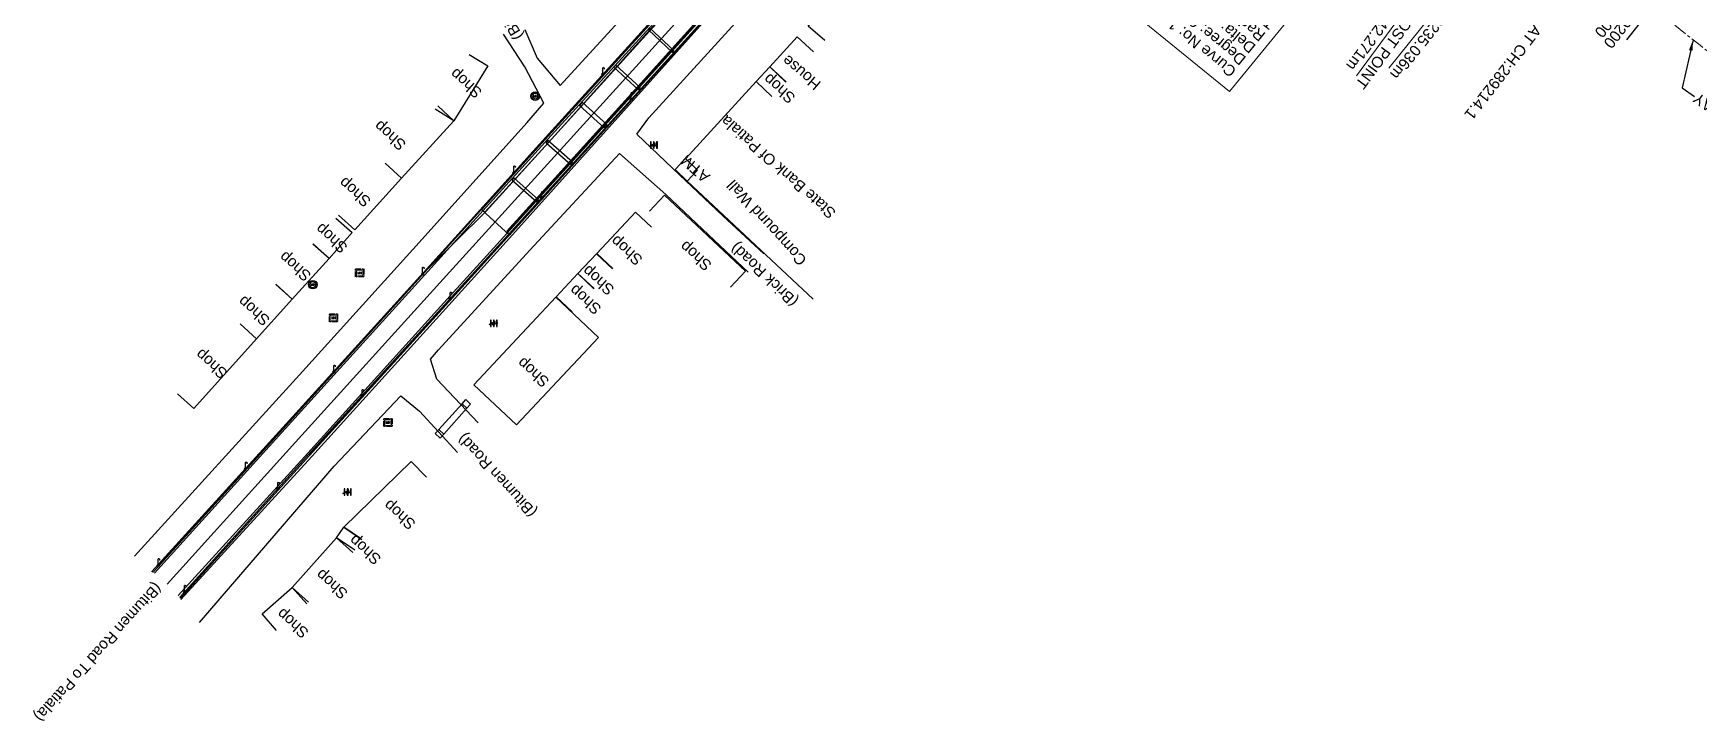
# Model space of a CAD drawing. Header units: metres. Extents: x 644418 to 1306172, y 3366650 to 6747308.
# Drawn here: x 653111.4 to 653490, y 3373179.4 to 3373335.7 of the extents above; entities that cross this region are included whole.
import ezdxf
from ezdxf.enums import TextEntityAlignment as Align

# ---------------------------------------------------------------- set-up
doc = ezdxf.new("R2010")
doc.units = ezdxf.units.M
doc.header["$MEASUREMENT"] = 0
doc.linetypes.add('CENTER', pattern=[2, 1.25, -0.25, 0.25, -0.25])
doc.linetypes.add('PHANTOM', pattern=[2.5, 1.25, -0.25, 0.25, -0.25, 0.25, -0.25])
for name, color, linetype in [('ARCH', 7, 'Continuous'), ('BRIDGE_PARAPET', 7, 'Continuous'), ('COMMERCIAL_BLD_PUC', 251, 'Continuous'), ('COMPOUND_WALL', 251, 'Continuous'), ('FOOTPATH', 251, 'Continuous'), ('GRILL', 251, 'Continuous'), ('IR PROPOSALS', 190, 'Continuous'), ('LAMP_POST', 7, 'Continuous'), ('Manhole', 251, 'Continuous'), ('PIER_OR_ABUTMENT', 7, 'Continuous'), ('RESIDENTIAL_BL_PUC', 251, 'Continuous'), ('SUB_ROAD_CENTRE', 34, 'Continuous'), ('SUB_ROAD_EDGE', 34, 'Continuous'), ('TOPO_TEXT', 251, 'Continuous'), ('TRANSFORMER', 251, 'Continuous')]:
    doc.layers.add(name, color=color, linetype=linetype)
for name, color, linetype, lineweight in [('Existing Chainage', 7, 'Continuous', 0), ('Existing Railway Boundary', 7, 'CENTER', 0), ('IR Proposed Chainage', 190, 'Continuous', 0), ('IR Proposed Curve_Details', 190, 'Continuous', 0), ('IR Proposed TPTC Chainages', 190, 'Continuous', 0), ("RAJPURA STN. SRJ's", 251, 'Continuous', 0)]:
    doc.layers.add(name, color=color, linetype=linetype, lineweight=lineweight)
doc.styles.add('ROMANS', font='romans.shx')
doc.styles.get("Standard").update_dxf_attribs({"font": 'arial.ttf'})
doc.styles.add('Style-Arial', font='arial.ttf')
doc.dimstyles.new('ISO-25', dxfattribs={"dimtxt": 2.5, "dimasz": 2.5, "dimexe": 1.25, "dimexo": 0.625, "dimtad": 1, "dimtxsty": 'Standard', "dimcen": 2.5, "dimadec": 0, "dimazin": 0, "dimtfac": 1, "dimtmove": 0, "dimatfit": 3, "dimfxl": 1, "dimarcsym": 0})

# ---------------------------------------------------------------- blocks, each defined once
blk = doc.blocks.new('LP')
for points in [[(0, 0), (0, 1.5)], [(0.25, 1.35), (0.44, 1.35)]]:
    blk.add_lwpolyline(points)
for centre, radius, start, end in [((0.07, 0.99), 0.519, 57.6425, 97.3165), ((0.34, 1.33), 0.094, 11.7012, 168.0476)]:
    blk.add_arc(centre, radius, start, end)
at = {"extrusion": (0, 0, -1)}
blk.add_ellipse((0, 0.01), major_axis=(0.308, 0), ratio=0.400495, dxfattribs=at)
blk.add_ellipse((0.35, 1.36), major_axis=(0.0017, 0.0438), ratio=0.461056, start_param=1.74022, end_param=4.575836)
blk = doc.blocks.new('MHS')
at = {"layer": 'Manhole', "linetype": 'PHANTOM'}
for points in [[(-0.92, 0.95), (0.96, 0.95), (0.96, -0.87), (-0.92, -0.87)], [(-0.72, 0.75), (0.76, 0.75), (0.76, -0.67), (-0.72, -0.67)]]:
    blk.add_lwpolyline(points, close=True, dxfattribs=at)
at = {"layer": 'Manhole', "linetype": 'PHANTOM', "style": 'ROMANS', "width": 0.9}
blk.add_text('MH', height=0.55, dxfattribs=at).set_placement((0.03, -0.22), align=Align.CENTER)
blk = doc.blocks.new('TRF')
blk.add_hatch(color=256).paths.add_polyline_path([(0.22, -0.04), (0.38, 0.42), (-0.98, -0.29), (0.02, 0.04), (-0.18, -0.39), (0.98, 0.09)])
for p, q in [((-0.69, 0.72), (-0.69, -0.72)), ((-0.52, 0.72), (-0.69, 0.72)), ((-0.52, -0.72), (-0.52, 0.72)), ((0, 0.72), (0, -0.72)), ((0.17, 0.72), (0, 0.72)), ((0.17, -0.72), (0.17, 0.72)), ((0.7, 0.72), (0.7, -0.72)), ((0.87, 0.72), (0.7, 0.72)), ((0.87, -0.72), (0.87, 0.72)), ((-0.69, -0.72), (-0.52, -0.72)), ((0, -0.72), (0.17, -0.72)), ((0.7, -0.72), (0.87, -0.72))]:
    blk.add_line(p, q)
blk.add_lwpolyline([(0.22, -0.04), (0.38, 0.42), (-0.98, -0.29), (0.02, 0.04), (-0.18, -0.39), (0.98, 0.09)], close=True)
blk = doc.blocks.new('MHC')
at = {"layer": 'Manhole'}
for radius in [0.977, 0.688]:
    blk.add_circle((0, 0), radius, dxfattribs=at)
at = {"layer": 'Manhole', "linetype": 'PHANTOM', "style": 'ROMANS', "width": 0.9}
blk.add_text('MH', height=0.55, dxfattribs=at).set_placement((0.02, -0.28), align=Align.CENTER)

msp = doc.modelspace()

# ---------------------------------------------------------------- linework, layer by layer
at = {"layer": 'ARCH', "linetype": 'Continuous'}
for points in [[(653203.568, 3373245.586, 271.232), (653208.854, 3373251.473, 269.277)], [(653209.931, 3373250.457, 269.269), (653204.738, 3373244.571, 270.279)]]:
    msp.add_polyline3d(points, dxfattribs=at)
for points in [[(653209.931, 3373250.457, 269.269), (653208.854, 3373251.473, 269.277), (653209.679, 3373252.426, 271.764), (653210.756, 3373251.41, 271.764)], [(653202.735, 3373244.693, 270.348), (653203.568, 3373245.586, 271.232), (653204.738, 3373244.571, 270.279), (653203.905, 3373243.678, 269.395)]]:
    msp.add_polyline3d(points, close=True, dxfattribs=at)
at = {"layer": 'BRIDGE_PARAPET', "linetype": 'Continuous'}
for points in [[(653144.76, 3373207.598, 270.85), (653173.966, 3373239.9, 271.755), (653206.44, 3373275.72, 273.232), (653294.92, 3373373.208, 276.923)], [(653259.515, 3373346.583, 275.712), (653228.752, 3373312.798, 274.388), (653200.336, 3373281.324, 273.195), (653167.577, 3373245.078, 271.777), (653138.597, 3373213.203, 270.532), (653138.294, 3373213.343, 270.529), (653167.316, 3373245.212, 271.775), (653200.074, 3373281.311, 273.178), (653228.589, 3373312.87, 274.335), (653259.333, 3373346.827, 275.71)], [(653265.419, 3373340.427, 275.652), (653235.314, 3373307.141, 274.393), (653206.591, 3373275.516, 273.217), (653174.174, 3373239.739, 271.76), (653144.82, 3373207.263, 270.546), (653144.76, 3373207.598, 270.85)]]:
    msp.add_polyline3d(points, dxfattribs=at)
at = {"layer": 'COMMERCIAL_BLD_PUC', "linetype": 'Continuous'}
for points in [[(653291.3224, 3373334.074, 271.198), (653287.553, 3373337.359, 271.198), (653297.529, 3373348.806, 269.559), (653301.2984, 3373345.521, 269.559)], [(653210.4352, 3373330.9172, 270.75), (653214.69, 3373328.291, 270.75), (653207.006, 3373315.842, 271.835), (653202.7512, 3373318.4682, 271.835)], [(653279.2934, 3373321.3091, 270.633), (653275.681, 3373324.766, 270.633), (653278.838, 3373328.065, 270.783), (653282.4504, 3373324.6081, 270.783)], [(653203.3188, 3373319.2191, 271.835), (653207.006, 3373315.842, 271.835), (653195.068, 3373302.808, 270.897), (653191.3808, 3373306.1851, 270.897)], [(653191.3486, 3373306.1495, 270.897), (653195.068, 3373302.808, 270.897), (653184.484, 3373291.027, 269.803), (653180.7646, 3373294.3685, 269.803)], [(653251.4299, 3373295.2875, 271.104), (653254.853, 3373298.932, 271.104), (653273.312, 3373281.594, 270.314), (653269.8889, 3373277.9495, 270.314)], [(653180.1557, 3373293.6988, 271.685), (653183.899, 3373290.384, 271.685), (653178.67, 3373284.479, 269.825), (653174.9267, 3373287.7938, 269.825)], [(653243.152, 3373282.2322, 271.472), (653239.496, 3373285.643, 271.472), (653248.26, 3373295.037, 271.407), (653251.916, 3373291.6262, 271.407)], [(653174.9851, 3373287.8585, 269.825), (653178.67, 3373284.479, 269.825), (653170.226, 3373275.272, 269.803), (653166.5411, 3373278.6515, 269.803)], [(653238.8572, 3373277.6627, 272.198), (653235.197, 3373281.069, 272.198), (653239.41, 3373285.596, 272.721), (653243.0702, 3373282.1897, 272.721)], [(653233.8869, 3373272.385, 272.214), (653230.247, 3373275.813, 272.214), (653235.197, 3373281.069, 272.198), (653238.8369, 3373277.641, 272.198)], [(653166.5041, 3373278.6108, 269.803), (653170.226, 3373275.272, 269.803), (653162.154, 3373266.274, 271.812), (653158.4321, 3373269.6128, 271.812)], [(653158.4324, 3373269.6131, 271.812), (653162.154, 3373266.274, 271.812), (653147.89, 3373250.376, 269.618), (653144.1684, 3373253.7151, 269.618)], [(653185.7416, 3373220.8457, 269.38), (653181.952, 3373223.397, 269.38), (653197.3, 3373238.336, 269.406), (653200.7875, 3373234.753, 269.406)], [(653173.9591, 3373206.3747, 270.366), (653170.235, 3373209.711, 270.366), (653180.308, 3373220.955, 269.38), (653184.0321, 3373217.6187, 269.38)], [(653184.4557, 3373218.1627, 269.38), (653180.308, 3373220.955, 269.38), (653181.952, 3373223.397, 269.38), (653186.0997, 3373220.6047, 269.38)], [(653166.6926, 3373199.935, 269.722), (653163.39, 3373203.689, 269.722), (653170.235, 3373209.711, 270.366), (653173.5376, 3373205.957, 270.366)]]:
    msp.add_polyline3d(points, dxfattribs=at)
for points in [[(653260.038, 3373302.105, 270.452), (653257.289, 3373304.72, 270.641), (653259.61, 3373307.224, 270.669), (653262.3624, 3373304.6058, 270.669)], [(653221.225, 3373246.645, 270.915), (653211.527, 3373255.793, 271.153), (653230.188, 3373275.691, 271.303), (653239.8875, 3373266.5415, 271.303)]]:
    msp.add_polyline3d(points, close=True, dxfattribs=at)
at = {"layer": 'COMPOUND_WALL', "linetype": 'Continuous'}
for points in [[(653259.684, 3373307.219, 270.67), (653275.681, 3373324.765, 270.634)], [(653288.687, 3373275.292, 269.878), (653260.019, 3373302.12, 270.452)]]:
    msp.add_polyline3d(points, dxfattribs=at)
at = {"layer": 'Existing Railway Boundary', "color": 244, "ltscale": 2.5, "flags": 128}
msp.add_lwpolyline([(653287.1868, 3373490.7761), (653287.1868, 3373490.7761), (653292.5786, 3373487.0389), (653297.5635, 3373483.6522), (653306.0342, 3373477.8261), (653312.2973, 3373473.5275), (653319.1325, 3373468.8218), (653324.4146, 3373465.1867), (653330.0555, 3373461.3048), (653336.5668, 3373456.8592), (653336.6384, 3373456.8173), (653340.7282, 3373453.9974), (653343.2403, 3373451.9847), (653352.4152, 3373444.6524), (653358.0285, 3373440.1303), (653371.6525, 3373429.2121), (653389.7347, 3373414.6037), (653408.162, 3373399.7164), (653422.1189, 3373388.3233), (653435.9047, 3373377.0691), (653451.0231, 3373364.4563), (653461.997, 3373355.304), (653466.3705, 3373351.8768), (653478.3874, 3373342.3877), (653490.2903, 3373332.9886), (653503.0713, 3373322.8822), (653515.8676, 3373312.764), (653539.401, 3373294.3874), (653563.1455, 3373275.8459), (653576.9172, 3373265.4499), (653590.5516, 3373255.1576), (653605.287, 3373244.0961), (653605.3129, 3373244.0761), (653620.1179, 3373233.1556), (653628.6761, 3373226.8733)], dxfattribs=at)
at = {"layer": 'FOOTPATH', "linetype": 'Continuous'}
for points in [[(653219.035, 3373290.471, 269.694), (653250.084, 3373324.851, 269.614), (653275.576, 3373353.105, 269.618)], [(653276.395, 3373352.652, 269.584), (653250.754, 3373324.293, 269.584), (653219.661, 3373289.839, 269.615), (653219.035, 3373290.471, 269.694)], [(653254.282, 3373339.556, 269.535), (653228.551, 3373310.94, 269.814), (653214, 3373295.011, 269.534), (653213.374, 3373295.643, 269.613), (653227.764, 3373311.57, 269.495), (653253.696, 3373340.143, 269.463)]]:
    msp.add_polyline3d(points, dxfattribs=at)
at = {"layer": 'GRILL', "linetype": 'Continuous'}
for points in [[(653464.601, 3373703.529, 271.727), (653457.328, 3373655.496, 273.233), (653451.257, 3373616.798, 274.412), (653448.337, 3373594.631, 274.807), (653445.955, 3373571, 275.842), (653442.531, 3373533.534, 276.956), (653441.522, 3373521.895, 277.358), (653438.579, 3373486.334, 278.423), (653435.979, 3373474.497, 278.854), (653430.121, 3373462.617, 279.152), (653420.48, 3373451.954, 279.333), (653410.619, 3373445.641, 279.23), (653391.759, 3373435.472, 279.392), (653360.938, 3373418.775, 279.254), (653335.679, 3373404.865, 278.697), (653323.413, 3373397.684, 278.319), (653314.015, 3373391.165, 277.98), (653294.953, 3373373.08, 277.175), (653265.306, 3373340.499, 275.909), (653235.253, 3373307.284, 274.636), (653206.467, 3373275.634, 273.4), (653174.115, 3373239.813, 272.036)], [(653139.757, 3373214.684, 270.834), (653167.413, 3373245.073, 272.029), (653200.28, 3373281.37, 273.451), (653214.343, 3373295.238, 269.895), (653254.383, 3373339.476, 269.761), (653303.754, 3373393.814, 269.737), (653305.002, 3373394.704, 269.729), (653312.225, 3373398.679, 270.469)], [(653219.053, 3373290.702, 269.821), (653250.272, 3373325.211, 269.829), (653275.505, 3373353.229, 269.829), (653295.329, 3373375.185, 269.794), (653315.346, 3373395.126, 269.828)]]:
    msp.add_polyline3d(points, dxfattribs=at)
at = {"layer": 'IR PROPOSALS', "lineweight": 13, "flags": 128}
msp.add_lwpolyline([(653419.5307, 3373327.7771), (653450.2626, 3373365.9617)], dxfattribs=at)
at = {"layer": 'IR Proposed Curve_Details', "elevation": -272.232}
msp.add_lwpolyline([(653407.0613, 3373351.5344), (653383.3396, 3373322.4906), (653356.6619, 3373344.243), (653380.3836, 3373373.2868)], close=True, dxfattribs=at)
at = {"layer": 'PIER_OR_ABUTMENT', "linetype": 'Continuous'}
for points in [[(653251.479, 3373336.948, 273.604), (653251.198, 3373336.487, 273.607), (653256.707, 3373331.363, 273.615), (653256.988, 3373331.824, 273.612)], [(653243.769, 3373328.465, 273.273), (653243.349, 3373327.978, 273.283), (653248.991, 3373322.883, 273.319), (653249.307, 3373323.391, 273.306)], [(653236.166, 3373320.028, 272.956), (653235.514, 3373319.312, 272.975), (653241.13, 3373314.239, 272.937), (653241.732, 3373315.002, 272.93)], [(653233.552, 3373305.843, 272.603), (653233.928, 3373306.391, 272.603), (653228.341, 3373311.372, 272.637), (653227.965, 3373310.824, 272.637)], [(653226.194, 3373297.834, 272.296), (653225.818, 3373297.286, 272.296), (653220.24, 3373302.275, 272.301), (653220.616, 3373302.823, 272.301)]]:
    msp.add_polyline3d(points, close=True, dxfattribs=at)
msp.add_polyline3d([(653213.362, 3373295.58, 269.602), (653219.661, 3373289.84, 269.615)], dxfattribs=at)
at = {"layer": "RAJPURA STN. SRJ's", "lineweight": 13, "flags": 128}
msp.add_lwpolyline([(653412.1605, 3373326.0437), (653433.4755, 3373354.9845)], dxfattribs=at)
at = {"layer": 'RESIDENTIAL_BL_PUC', "linetype": 'Continuous'}
for points in [[(653457.1052, 3373347.3929, 274.132), (653460.229, 3373351.297, 274.132), (653476.675, 3373338.138, 271.583), (653473.5512, 3373334.2339, 271.583)], [(653282.5365, 3373324.7003, 270.783), (653278.838, 3373328.065, 270.783), (653285.046, 3373334.889, 270.735), (653288.7445, 3373331.5243, 270.735)]]:
    msp.add_polyline3d(points, dxfattribs=at)
at = {"layer": 'SUB_ROAD_CENTRE', "linetype": 'Continuous'}
msp.add_polyline3d([(653141.776, 3373210.49, 269.763), (653170.974, 3373242.712, 271.126), (653203.825, 3373278.969, 272.558), (653232.021, 3373310.079, 273.721), (653262.461, 3373343.699, 275.039)], dxfattribs=at)
at = {"layer": 'SUB_ROAD_EDGE', "linetype": 'Continuous'}
for points in [[(653138.931, 3373212.941, 269.707), (653167.901, 3373244.913, 270.99), (653229.135, 3373312.464, 273.619), (653258.806, 3373345.067, 273.952), (653288.371, 3373378.172, 276.233), (653300.002, 3373390.532, 276.825), (653318.6, 3373404.853, 277.485), (653332.249, 3373412.416, 277.84), (653356.554, 3373425.54, 278.254), (653383.109, 3373439.947, 278.303), (653406.005, 3373452.648, 278.226), (653414.323, 3373458.439, 278.143), (653422.063, 3373466.969, 277.902), (653427.885, 3373478.106, 277.65), (653429.861, 3373486.762, 277.359), (653431.622, 3373504.402, 276.863), (653434.556, 3373534.075, 275.989), (653437.942, 3373572.541, 274.833), (653440.231, 3373595.569, 274.109), (653443.21, 3373616.911, 273.482), (653449.283, 3373656.112, 272.241), (653456.802, 3373705.379, 270.738), (653463.01, 3373746.688, 269.4), (653464.801, 3373759.277, 268.986)], [(653144.315, 3373207.877, 269.688), (653173.813, 3373240.246, 271.045), (653206.151, 3373276.014, 272.439), (653234.902, 3373307.586, 273.623), (653265.002, 3373340.964, 274.931), (653294.528, 3373373.483, 276.184), (653305.912, 3373384.969, 276.692), (653313.829, 3373391.587, 276.987), (653323.192, 3373398.185, 277.339), (653335.571, 3373405.385, 277.719), (653360.632, 3373419.182, 278.237), (653389.787, 3373435.01, 278.317), (653410.474, 3373446.099, 278.483), (653420.286, 3373452.363, 278.577), (653429.615, 3373462.704, 278.391)], [(653223.136, 3373336.541, 268.975), (653225.896, 3373330.072, 268.995), (653231.143, 3373323.878, 269.123), (653249.402, 3373343.852, 269.151), (653276.162, 3373373.271, 269.076), (653299.937, 3373399.469, 269.098), (653306.138, 3373406.188, 269.023), (653309.625, 3373410.629, 269.061), (653310.333, 3373415.348, 269.048), (653308.62, 3373422.537, 269.101), (653297.824, 3373436.65, 269.269), (653269.714, 3373456.829, 269.195)], [(653144.916, 3373207.002, 269.296), (653174.671, 3373239.507, 269.29), (653199.316, 3373266.701, 269.482), (653220.328, 3373289.851, 269.42), (653248.241, 3373321.051, 269.209), (653272.242, 3373347.762, 269.263), (653293.191, 3373371.008, 269.211), (653317.065, 3373394.826, 269.219)], [(653248.595, 3373312.809, 269.159), (653251.324, 3373316.512, 269.126), (653275.743, 3373343.228, 269.196), (653296.834, 3373366.315, 269.157), (653305.529, 3373375.202, 269.101), (653314.936, 3373369.406, 268.417)], [(653134.355, 3373216.857, 269.215), (653171.863, 3373258.077, 269.209), (653199.092, 3373288.154, 269.172), (653223.596, 3373315.381, 269.224), (653227.442, 3373319.81, 269.16), (653223.093, 3373328.049, 268.935), (653218.27, 3373335.551, 268.928)], [(653248.595, 3373312.809, 269.159), (653258.278, 3373303.498, 269.022), (653268.124, 3373294.203, 268.886), (653277.484, 3373285.547, 268.829)], [(653212.542, 3373247.166, 268.964), (653203.132, 3373257.099, 269.118), (653201.674, 3373261.649, 269.294), (653203.518, 3373263.7, 269.33), (653224.287, 3373286.433, 269.335), (653244.61, 3373308.365, 269.128)], [(653244.61, 3373308.365, 269.128), (653255.151, 3373299.046, 269.094), (653264.881, 3373289.885, 268.921), (653273.921, 3373281.364, 268.764)], [(653149.194, 3373201.739, 269.185), (653179.789, 3373237.247, 269.203), (653194.93, 3373253.264, 269.25), (653199.176, 3373249.758, 269.166), (653207.81, 3373240.396, 269.002)]]:
    msp.add_polyline3d(points, dxfattribs=at)

# ---------------------------------------------------------------- block references
at = {"layer": 'LAMP_POST', "linetype": 'Continuous'}
for p in [(653240.831, 3373326.377, 274.884), (653247.32, 3373320.647, 274.915), (653220.612, 3373303.986, 274.05), (653227.005, 3373298.199, 274.035), (653199.889, 3373280.936, 273.104), (653206.17, 3373275.25, 273.195), (653179.713, 3373258.678, 272.304), (653186.139, 3373253.167, 272.31), (653159.629, 3373236.652, 272.095), (653166.992, 3373232.034, 271.837), (653139.759, 3373214.693, 270.838), (653145.732, 3373208.617, 270.902)]:
    msp.add_blockref('LP', p, dxfattribs=at)
at = {"layer": 'Manhole', "linetype": 'Continuous'}
for name, p in [('MHC', (653225.475, 3373321.431, 269.108)), ('MHS', (653185.561, 3373281.18, 269.201)), ('MHC', (653174.921, 3373278.556, 269.516)), ('MHS', (653179.607, 3373270.954, 269.242)), ('MHS', (653191.995, 3373247.15, 269.25))]:
    msp.add_blockref(name, p, dxfattribs=at)
at = {"layer": 'TRANSFORMER', "linetype": 'Continuous'}
for p in [(653252.387, 3373310.294, 271.632), (653215.982, 3373269.791, 270.991), (653182.751, 3373231.379, 272.327)]:
    msp.add_blockref('TRF', p, dxfattribs=at)

# ---------------------------------------------------------------- texts
at = {"layer": 'Existing Chainage', "color": 0, "linetype": 'Continuous', "lineweight": 0, "insert": (653467.1149, 3373335.26), "char_height": 2.5, "attachment_point": 6, "rotation": 230.862305, "line_spacing_factor": 0.6, "style": 'Style-Arial'}
msp.add_mtext('CH: 289200', dxfattribs=at)
at = {"layer": 'Existing Railway Boundary', "linetype": 'Continuous', "ltscale": 5}
msp.add_text('EXISTING RAILWAY', height=2.5, rotation=145, dxfattribs=at).set_placement((653516.8906, 3373303.4347))
msp.add_text('EXISTING RAILWAY', height=2.5, rotation=145, dxfattribs=at).set_placement((653516.8906, 3373303.4347))
at = {"layer": 'IR PROPOSALS', "lineweight": 13, "insert": (653447.7726, 3373363.4048), "char_height": 2.5, "width": 62.399385, "attachment_point": 4, "rotation": 231.193257, "line_spacing_factor": 0.648, "style": 'Style-Arial'}
msp.add_mtext('\\A1;\\pxsm1;SRJ/FM AT {\\A0;CH:289235.036m \\P(1 IN 12)}', dxfattribs=at)
at = {"layer": 'IR Proposed Chainage', "insert": (653480.5732, 3373347.542), "char_height": 2.5, "attachment_point": 4, "rotation": 232.334524, "line_spacing_factor": 0.6, "style": 'Style-Arial'}
msp.add_mtext('CH: 289200', dxfattribs=at)
at = {"layer": 'IR Proposed Curve_Details', "insert": (653405.0007, 3373351.9177), "char_height": 2.5, "attachment_point": 7, "rotation": 140.806871, "line_spacing_factor": 0.84, "style": 'Style-Arial'}
msp.add_mtext('Curve No: 107A (LH)\\PDegree: 0.9%%D\\PDelta:  2%%D58\'51"\\PRadius: 2000.0m\\PTTL: 72.0m\\PTRL: 40.0m\\PCCL: 64.0m\\PVmax: 30kmph\\PCa: 0mm\\PCd: 6mm', dxfattribs=at)
at = {"layer": 'IR Proposed TPTC Chainages', "insert": (653459.2339, 3373344.6692), "char_height": 2.5, "attachment_point": 4, "rotation": 232.334524, "line_spacing_factor": 0.6, "style": 'Style-Arial'}
msp.add_mtext('TTP1 AT CH:289214.1', dxfattribs=at)
at = {"layer": "RAJPURA STN. SRJ's", "lineweight": 13, "insert": (653429.8334, 3373354.3492), "char_height": 2.5, "width": 57.615986, "attachment_point": 4, "rotation": 233.649422, "line_spacing_factor": 0.648, "style": 'Style-Arial'}
msp.add_mtext('\\A1;\\pxsm1;OUTER MOST POINT\\PAT {\\A0;CH:289242.271m\\P(1 IN 12)}', dxfattribs=at)
at = {"layer": 'TOPO_TEXT'}
for s, rotation, p in [('(Bitumen Road)', 120.927912, (653222.8024, 3373335.1048)), ('House', 139.759771, (653290.633, 3373324.4643)), ('Shop', 138.802767, (653213.6097, 3373322.5726)), ('Shop', 138.802767, (653284.8434, 3373321.3709)), ('Shop', 138.802767, (653196.343, 3373310.697)), ('State Bank Of Patiala', 138.508161, (653294.041, 3373295.179)), ('ATM', 138.802767, (653265.4297, 3373303.4094)), ('Shop', 138.802767, (653188.3536, 3373297.826)), ('Compound Wall', 132.252512, (653287.3906, 3373284.2604)), ('Shop', 138.802767, (653183.0347, 3373287.3247)), ('Shop', 138.802767, (653250.1243, 3373284.5512)), ('Shop', 138.802767, (653265.8352, 3373283.3174)), ('Shop', 138.802767, (653174.7632, 3373280.9317)), ('(Brick Road)', 136.692834, (653285.4275, 3373275.0616)), ('Shop', 138.802767, (653243.6966, 3373277.7667)), ('Shop', 138.802767, (653240.743, 3373273.3747)), ('Shop', 138.802767, (653165.3988, 3373270.8178)), ('Shop', 138.802767, (653155.7544, 3373258.7566)), ('Shop', 138.802767, (653228.8928, 3373256.8317)), ('(Bitumen Road)', 132.683452, (653226.0035, 3373227.0144)), ('Shop', 138.802767, (653198.5257, 3373224.4556)), ('Shop', 138.802767, (653190.6751, 3373216.4866)), ('Shop', 138.802767, (653183.1115, 3373208.6756)), ('(Bitumen Road To Patiala)', 227.818669, (653138.9976, 3373211.0398)), ('Shop', 138.802767, (653174.2159, 3373199.7729))]:
    msp.add_text(s, height=2.5, rotation=rotation, dxfattribs=at).set_placement(p)

# ---------------------------------------------------------------- leaders
at = {"layer": 'Existing Railway Boundary', "linetype": 'Continuous', "ltscale": 5}
msp.add_leader([(653488.7138, 3373334.2335), (653486.2179, 3373323.3263), (653488.9912, 3373321.3757)], dimstyle='ISO-25', override={"dimtxt": 0.5, "dimtad": 0}, dxfattribs=at)
msp.add_leader([(653488.7138, 3373334.2335), (653486.2179, 3373323.3263), (653488.9912, 3373321.3757)], dimstyle='ISO-25', override={"dimtxt": 0.5, "dimtad": 0}, dxfattribs=at)

doc.saveas('drawing.dxf')
